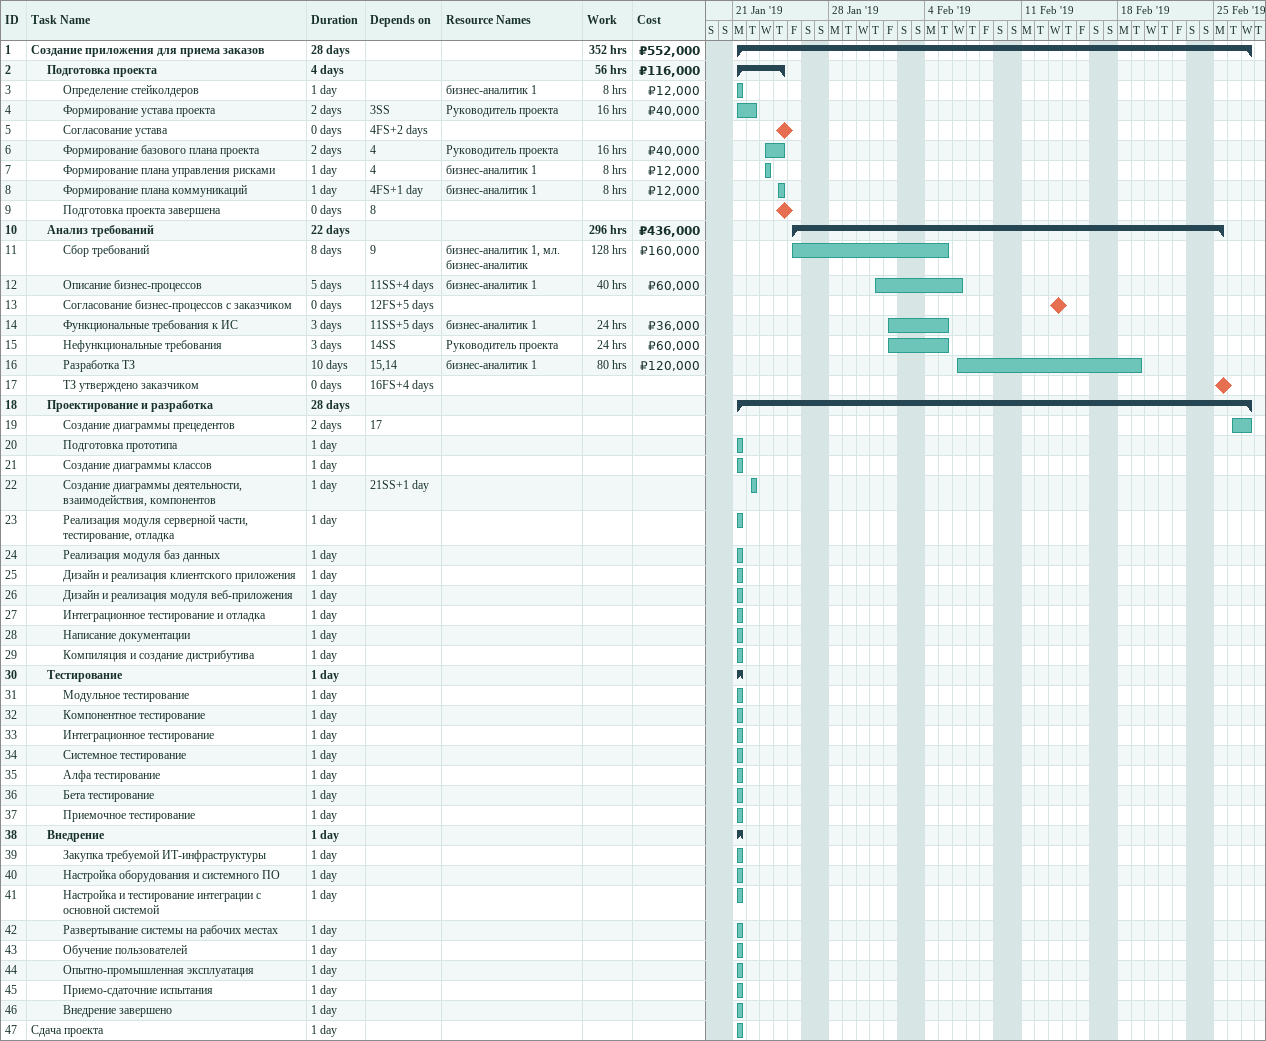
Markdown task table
| ID | Level | Task | Duration | Start | Finish | Predecessors | Resources | Work (h) | Cost (₽) |
|---|---|---|---|---|---|---|---|---|---|
| 1 | 1 | **Создание приложения для приема заказов** | 28d | 2019-01-21 | 2019-02-27 |  |  | 352 | 552000 |
| 2 | 2 | **Подготовка проекта** | 4d | 2019-01-21 | 2019-01-24 |  |  | 56 | 116000 |
| 3 | 3 | Определение стейколдеров | 1d | 2019-01-21 | 2019-01-21 |  | бизнес-аналитик 1 | 8 | 12000 |
| 4 | 3 | Формирование устава проекта | 2d | 2019-01-21 | 2019-01-22 | 3SS | Руководитель проекта | 16 | 40000 |
| 5 | 3 | Согласование устава | 0d | 2019-01-24 | 2019-01-24 | 4FS+2d |  |  |  |
| 6 | 3 | Формирование базового плана проекта | 2d | 2019-01-23 | 2019-01-24 | 4 | Руководитель проекта | 16 | 40000 |
| 7 | 3 | Формирование плана управления рисками | 1d | 2019-01-23 | 2019-01-23 | 4 | бизнес-аналитик 1 | 8 | 12000 |
| 8 | 3 | Формирование плана коммуникаций | 1d | 2019-01-24 | 2019-01-24 | 4FS+1d | бизнес-аналитик 1 | 8 | 12000 |
| 9 | 3 | Подготовка проекта завершена | 0d | 2019-01-24 | 2019-01-24 | 8 |  |  |  |
| 10 | 2 | **Анализ требований** | 22d | 2019-01-25 | 2019-02-25 |  |  | 296 | 436000 |
| 11 | 3 | Сбор требований | 8d | 2019-01-25 | 2019-02-05 | 9 | бизнес-аналитик 1, мл. бизнес-аналитик | 128 | 160000 |
| 12 | 3 | Описание бизнес-процессов | 5d | 2019-01-31 | 2019-02-06 | 11SS+4d | бизнес-аналитик 1 | 40 | 60000 |
| 13 | 3 | Согласование бизнес-процессов с заказчиком | 0d | 2019-02-13 | 2019-02-13 | 12FS+5d |  |  |  |
| 14 | 3 | Функциональные требования к ИС | 3d | 2019-02-01 | 2019-02-05 | 11SS+5d | бизнес-аналитик 1 | 24 | 36000 |
| 15 | 3 | Нефункциональные требования | 3d | 2019-02-01 | 2019-02-05 | 14SS | Руководитель проекта | 24 | 60000 |
| 16 | 3 | Разработка ТЗ | 10d | 2019-02-06 | 2019-02-19 | 15, 14 | бизнес-аналитик 1 | 80 | 120000 |
| 17 | 3 | ТЗ утверждено заказчиком | 0d | 2019-02-25 | 2019-02-25 | 16FS+4d |  |  |  |
| 18 | 2 | **Проектирование и разработка** | 28d | 2019-01-21 | 2019-02-27 |  |  |  |  |
| 19 | 3 | Создание диаграммы прецедентов | 2d | 2019-02-26 | 2019-02-27 | 17 |  |  |  |
| 20 | 3 | Подготовка прототипа | 1d | 2019-01-21 | 2019-01-21 |  |  |  |  |
| 21 | 3 | Создание диаграммы классов | 1d | 2019-01-21 | 2019-01-21 |  |  |  |  |
| 22 | 3 | Создание диаграммы деятельности, взаимодействия, компонентов | 1d | 2019-01-22 | 2019-01-22 | 21SS+1d |  |  |  |
| 23 | 3 | Реализация модуля серверной части, тестирование, отладка | 1d | 2019-01-21 | 2019-01-21 |  |  |  |  |
| 24 | 3 | Реализация модуля баз данных | 1d | 2019-01-21 | 2019-01-21 |  |  |  |  |
| 25 | 3 | Дизайн и реализация клиентского приложения | 1d | 2019-01-21 | 2019-01-21 |  |  |  |  |
| 26 | 3 | Дизайн и реализация модуля веб-приложения | 1d | 2019-01-21 | 2019-01-21 |  |  |  |  |
| 27 | 3 | Интеграционное тестирование и отладка | 1d | 2019-01-21 | 2019-01-21 |  |  |  |  |
| 28 | 3 | Написание документации | 1d | 2019-01-21 | 2019-01-21 |  |  |  |  |
| 29 | 3 | Компиляция и создание дистрибутива | 1d | 2019-01-21 | 2019-01-21 |  |  |  |  |
| 30 | 2 | **Тестирование** | 1d | 2019-01-21 | 2019-01-21 |  |  |  |  |
| 31 | 3 | Модульное тестирование | 1d | 2019-01-21 | 2019-01-21 |  |  |  |  |
| 32 | 3 | Компонентное тестирование | 1d | 2019-01-21 | 2019-01-21 |  |  |  |  |
| 33 | 3 | Интеграционное тестирование | 1d | 2019-01-21 | 2019-01-21 |  |  |  |  |
| 34 | 3 | Системное тестирование | 1d | 2019-01-21 | 2019-01-21 |  |  |  |  |
| 35 | 3 | Алфа тестирование | 1d | 2019-01-21 | 2019-01-21 |  |  |  |  |
| 36 | 3 | Бета тестирование | 1d | 2019-01-21 | 2019-01-21 |  |  |  |  |
| 37 | 3 | Приемочное тестирование | 1d | 2019-01-21 | 2019-01-21 |  |  |  |  |
| 38 | 2 | **Внедрение** | 1d | 2019-01-21 | 2019-01-21 |  |  |  |  |
| 39 | 3 | Закупка требуемой ИТ-инфраструктуры | 1d | 2019-01-21 | 2019-01-21 |  |  |  |  |
| 40 | 3 | Настройка оборудования и системного ПО | 1d | 2019-01-21 | 2019-01-21 |  |  |  |  |
| 41 | 3 | Настройка и тестирование интеграции с основной системой | 1d | 2019-01-21 | 2019-01-21 |  |  |  |  |
| 42 | 3 | Развертывание системы на рабочих местах | 1d | 2019-01-21 | 2019-01-21 |  |  |  |  |
| 43 | 3 | Обучение пользователей | 1d | 2019-01-21 | 2019-01-21 |  |  |  |  |
| 44 | 3 | Опытно-промышленная эксплуатация | 1d | 2019-01-21 | 2019-01-21 |  |  |  |  |
| 45 | 3 | Приемо-сдаточние испытания | 1d | 2019-01-21 | 2019-01-21 |  |  |  |  |
| 46 | 3 | Внедрение завершено | 1d | 2019-01-21 | 2019-01-21 |  |  |  |  |
| 47 | 1 | Сдача проекта | 1d | 2019-01-21 | 2019-01-21 |  |  |  |  |
